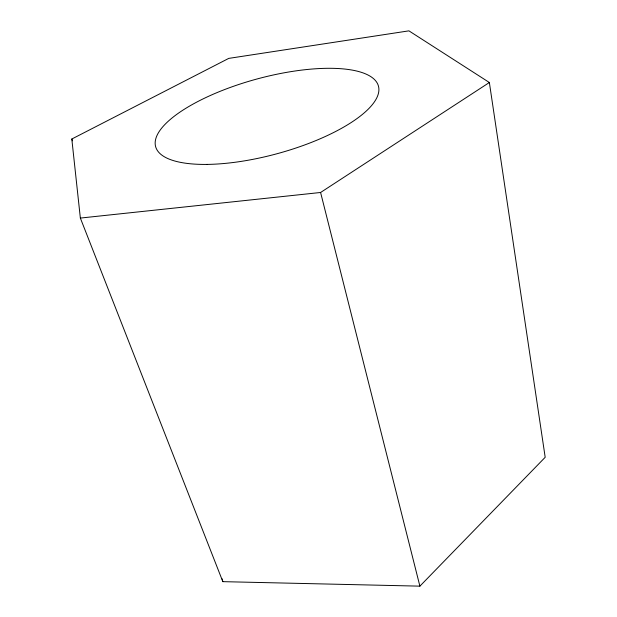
<?xml version="1.0" encoding="UTF-8"?>
<svg xmlns="http://www.w3.org/2000/svg" width="617" height="617" viewBox="0 0 617 617"><rect width="100%" height="100%" fill="white"/><g stroke="black" fill="none" stroke-linecap="round" stroke-linejoin="round"><path stroke-width="0.93" d="M419.892 586.15L545.189 457.29L489.366 82.508L408.924 30.85L228.76 58.384L71.811 139.018L80.357 218.071L222.83 581.654L419.892 586.15L320.593 192.481L489.366 82.508M80.357 218.071L320.593 192.481M71.811 139.018L72.498 140.815M222.166 578.839L222.83 581.654M207.212 164.407A115.456 38.694 -15.2 0 0 378.799 91.316A115.456 38.694 -15.2 0 0 214.986 93.46A115.456 38.694 -15.2 0 0 207.212 164.407"/></g></svg>
